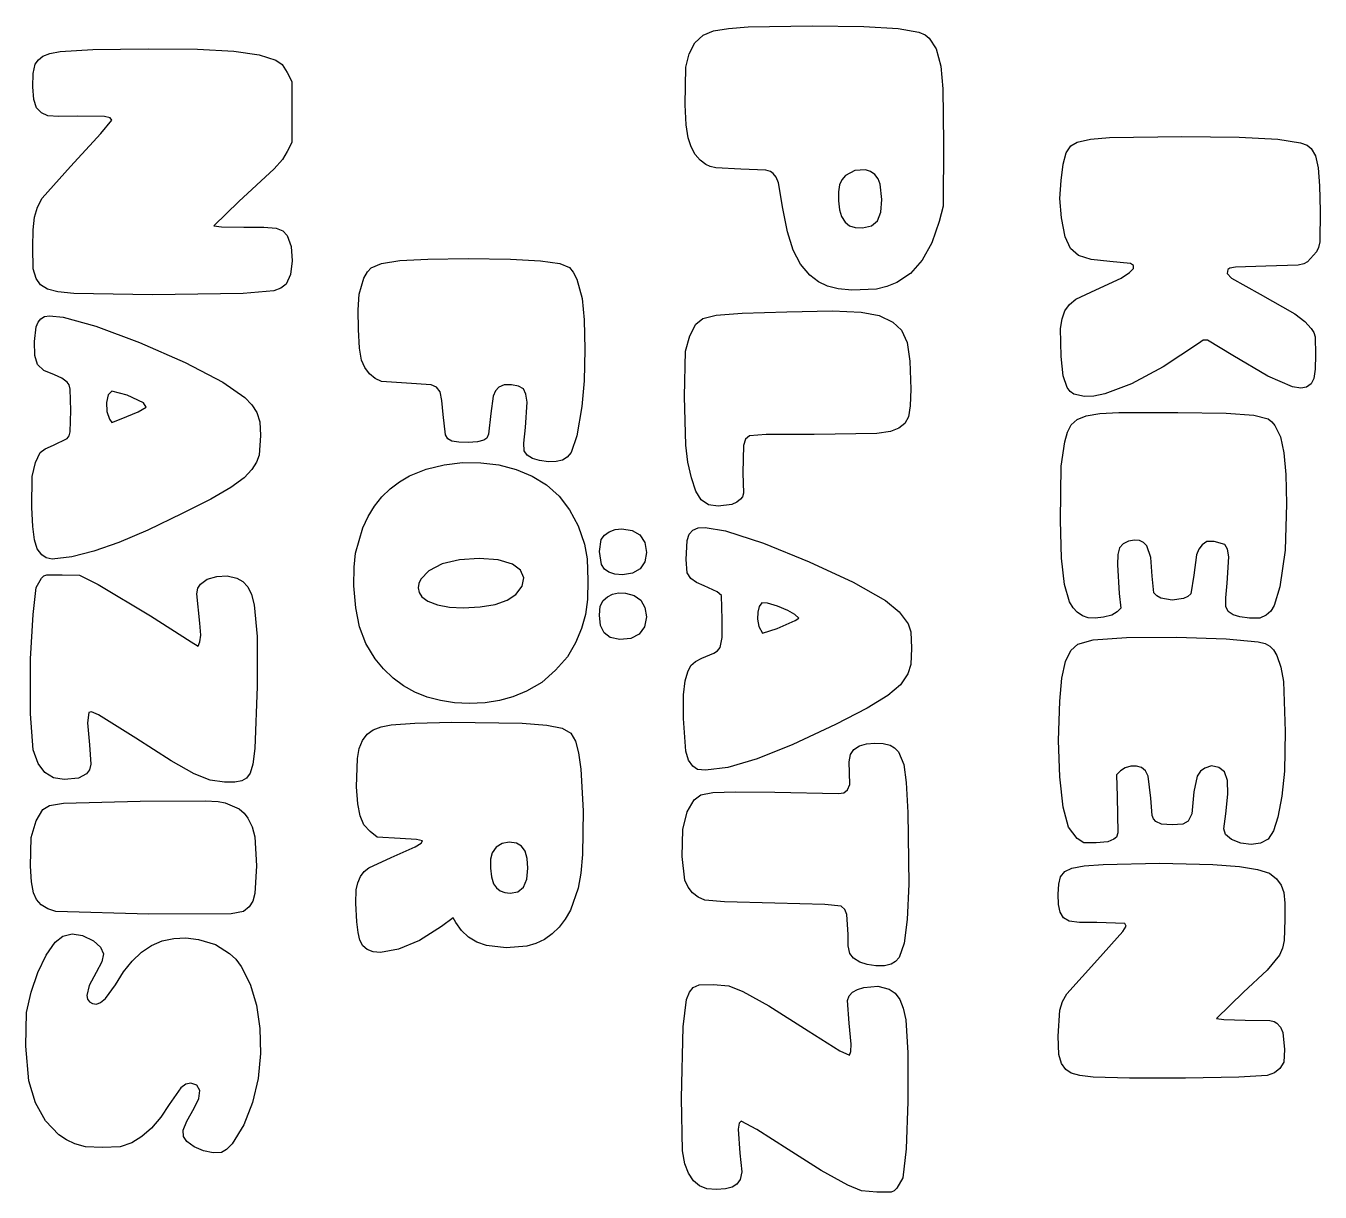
# Model space of a CAD drawing. Extents: x 31 to 175, y 150 to 280.
import ezdxf

# ---------------------------------------------------------------- set-up
doc = ezdxf.new("R2010")
doc.units = 0

msp = doc.modelspace()

# ---------------------------------------------------------------- linework, layer by layer
at = {"layer": 'Layer 1', "color": 7}
for points in [[(104.76609, 275.313625), (105.127689, 276.821426), (105.777002, 278.021425), (106.685407, 278.875874), (107.82428, 279.347021), (109.497378, 279.619444), (111.677512, 279.794461), (118.79005, 279.916179), (124.54454, 279.853426), (128.365336, 279.635107), (130.656712, 279.219277), (131.355202, 278.924189), (131.82294, 278.563995), (132.594241, 277.377545), (133.10212, 275.445697), (133.345481, 272.899649), (133.39334, 266.861454), (133.38634, 259.85209), (132.93092, 258.163087), (132.10545, 255.765913), (131.046111, 253.833936), (129.75024, 252.363303), (128.21517, 251.350161), (127.110494, 250.908225), (125.969809, 250.632094), (123.22434, 250.517867), (121.713324, 250.658594), (120.512646, 250.952676), (119.502988, 251.442427), (118.56503, 252.170159), (117.507746, 253.392354), (116.686259, 254.959942), (116.05332, 256.989784), (115.56168, 259.598739), (115.049079, 262.46906), (114.801887, 263.092514), (114.47131, 263.494448), (114.160934, 263.728369), (113.661946, 263.860945), (110.8803, 263.990177), (108.079472, 264.124299), (107.465562, 264.261206), (106.97351, 264.496878), (106.344806, 264.967774), (105.804872, 265.622517), (105.358842, 266.453371), (105.01185, 267.452605), (104.806411, 268.921405), (104.683542, 271.147225), (104.76559, 275.313625), (104.76609, 275.313625)], [(32.430809, 275.644271), (32.771975, 276.141671), (33.284248, 276.534006), (34.057442, 276.833662), (35.181371, 277.053031), (38.840699, 277.300458), (44.980749, 277.375399), (50.485146, 277.320951), (54.517473, 277.106754), (57.326202, 276.710641), (59.159809, 276.110446), (59.877415, 275.60801), (60.435129, 274.727262), (60.941829, 273.725802), (60.941829, 270.335853), (60.941829, 266.945904), (60.444339, 265.932502), (59.910389, 265.052813), (59.00748, 264.008905), (55.068179, 260.365348), (52.297519, 257.669493), (53.140713, 257.544125), (55.613049, 257.536999), (57.858166, 257.540669), (59.199878, 257.424742), (59.954442, 257.126774), (60.438119, 256.584317), (60.872703, 255.362622), (60.989288, 253.778522), (60.797853, 252.247487), (60.308379, 251.184988), (59.749117, 250.722396), (58.942278, 250.430838), (55.541869, 250.129683), (45.462432, 249.984207), (36.704629, 250.144823), (34.945841, 250.335263), (33.776597, 250.632766), (33.026298, 251.105814), (32.524349, 251.822889), (32.20404, 252.888036), (32.144319, 255.312523), (32.190289, 257.236604), (32.35573, 258.641261), (32.681944, 259.736492), (33.210229, 260.732292), (36.341159, 264.279199), (39.729168, 267.941279), (40.927139, 269.43), (40.744951, 269.686826), (40.123162, 269.83484), (37.109429, 269.854633), (35.067822, 269.821697), (33.835447, 269.925837), (33.107562, 270.230627), (32.579429, 270.799639), (32.280069, 271.721761), (32.145955, 273.148124), (32.191424, 274.611403), (32.430809, 275.644273), (32.430809, 275.644271)], [(146.49356, 262.723396), (146.702452, 264.535098), (147.045516, 265.791142), (147.559777, 266.579833), (148.28226, 266.989476), (149.738161, 267.301019), (151.857555, 267.492468), (159.91704, 267.613193), (166.296869, 267.545511), (170.56626, 267.325622), (173.106953, 266.918365), (173.848333, 266.633486), (174.30069, 266.288578), (174.755321, 265.453932), (175.05762, 264.108752), (175.226711, 262.117687), (175.28172, 259.345389), (175.232624, 255.902802), (175.117145, 255.244079), (174.89795, 254.782179), (173.8975, 253.684327), (173.474579, 253.443853), (172.830823, 253.309337), (169.23759, 253.180527), (165.863221, 253.0623), (165.243172, 252.966081), (165.01375, 252.817558), (164.957477, 252.378747), (165.436118, 251.850854), (168.60905, 250.059099), (172.481671, 247.886876), (173.576005, 247.040858), (174.28856, 246.233988), (174.568658, 245.789018), (174.715098, 245.325543), (174.78027, 243.314298), (174.737949, 241.718438), (174.581954, 240.691543), (174.268734, 240.0817), (173.75474, 239.736997), (173.12959, 239.596819), (172.22151, 239.766107), (169.479054, 240.961895), (165.5806, 243.254327), (162.765794, 244.969581), (162.27194, 244.950894), (161.74273, 244.56868), (157.832482, 241.97744), (154.326629, 240.090992), (151.364899, 238.974215), (150.131745, 238.72473), (149.08702, 238.691994), (147.903324, 238.96364), (147.479834, 239.250057), (147.1498, 239.669042), (146.713751, 241.001241), (146.48248, 243.153275), (146.429469, 246.235959), (146.586093, 247.331991), (146.902958, 248.204223), (147.408676, 248.90746), (148.131865, 249.496508), (150.34511, 250.551256), (153.151329, 251.868124), (154.098685, 252.477189), (154.53983, 252.938183), (154.54483, 253.259446), (154.186357, 253.471685), (151.91998, 253.703119), (149.815239, 253.908978), (148.419211, 254.359059), (147.525138, 255.166936), (146.92626, 256.446184), (146.522944, 258.574641), (146.34858, 260.696588), (146.49356, 262.723392), (146.49356, 262.723396)], [(122.08428, 258.692072), (122.471527, 258.082371), (122.969029, 257.681294), (123.603996, 257.474227), (124.40364, 257.446557), (125.415609, 257.668058), (126.080965, 258.224001), (126.446134, 259.182618), (126.55754, 260.612141), (126.374684, 262.312402), (126.132657, 262.907152), (125.77827, 263.374045), (125.300006, 263.720994), (124.748597, 263.908076), (123.564141, 263.842538), (122.500505, 263.257221), (122.10012, 262.79458), (121.83329, 262.231917), (121.718876, 261.44898), (121.733436, 260.44476), (121.860671, 259.449157), (122.08428, 258.692072), (122.08428, 258.692072)], [(68.456779, 250.072107), (68.966844, 251.852059), (69.355221, 252.540271), (69.788249, 252.996784), (70.943101, 253.48306), (72.951763, 253.800242), (76.069598, 253.97272), (80.551969, 254.024887), (85.267706, 253.969976), (88.617404, 253.796082), (90.753047, 253.489904), (91.826619, 253.038139), (92.244194, 252.512563), (92.632938, 251.728815), (93.236569, 249.59987), (93.463127, 247.227705), (93.533765, 243.917649), (93.44998, 240.440448), (93.213269, 237.566845), (92.631076, 234.303107), (92.009239, 232.450842), (91.57766, 231.948741), (91.037275, 231.620652), (90.352068, 231.451975), (89.486019, 231.428111), (88.508041, 231.548393), (87.704208, 231.801408), (87.118593, 232.167516), (86.795269, 232.627078), (86.74933, 233.492339), (86.933259, 235.229855), (87.118875, 238.046446), (86.986085, 238.946622), (86.701229, 239.538989), (86.168475, 239.851539), (85.367644, 239.999602), (84.550156, 239.965476), (83.967429, 239.73146), (83.608131, 239.305178), (83.355109, 238.724387), (83.076149, 236.797194), (82.835625, 234.486798), (82.631261, 234.068426), (82.288569, 233.83152), (81.588458, 233.653376), (80.558173, 233.571614), (79.506519, 233.594908), (78.742299, 233.73193), (78.29604, 233.9772), (78.028601, 234.419461), (77.773289, 236.67528), (77.646506, 238.251647), (77.432211, 239.20572), (77.055148, 239.724998), (76.440059, 239.996979), (73.693839, 240.175201), (70.910789, 240.36359), (70.218491, 240.683257), (69.588673, 241.2154), (69.069095, 241.90908), (68.707519, 242.71336), (68.492176, 244.069075), (68.365129, 246.143158), (68.346599, 248.342028), (68.456809, 250.072107), (68.456779, 250.072107)], [(32.082379, 229.78783), (32.468695, 231.342413), (32.987739, 232.450492), (33.539017, 232.870209), (34.458559, 233.261627), (35.976729, 234.027129), (36.195868, 234.303133), (36.312389, 234.739182), (36.366829, 237.114359), (36.310659, 239.506273), (36.189068, 239.967549), (35.959469, 240.295604), (35.4, 240.733804), (34.566039, 241.089132), (33.366447, 241.579964), (32.669164, 242.240383), (32.365443, 243.252042), (32.346539, 244.796591), (32.544985, 246.424786), (32.749415, 246.963851), (33.048173, 247.340189), (33.4594, 247.569268), (34.001238, 247.666561), (35.549319, 247.527662), (39.177276, 246.515689), (44.032306, 244.691803), (49.081553, 242.477157), (53.292159, 240.292908), (55.721704, 238.577344), (56.515287, 237.74524), (57.050699, 236.909897), (57.408506, 235.885433), (57.487809, 234.342171), (57.316065, 232.162198), (57.021695, 231.392864), (56.522489, 230.580873), (55.641439, 229.623164), (54.176851, 228.558563), (51.949713, 227.273116), (48.781009, 225.652867), (44.932348, 223.824307), (41.705171, 222.454781), (38.944588, 221.483744), (36.495709, 220.850652), (34.294751, 220.585997), (33.642661, 220.728212), (33.159529, 221.061675), (32.656873, 221.755854), (32.329913, 222.748851), (32.142331, 224.214184), (32.057809, 226.325373), (32.082409, 229.78783), (32.082379, 229.78783)], [(104.7191, 243.722108), (105.217764, 245.420261), (105.88148, 246.746041), (106.658296, 247.36016), (108.15224, 247.732647), (111.041236, 247.955601), (116.00321, 248.121122), (121.063174, 248.207079), (124.259869, 248.085459), (126.269717, 247.688949), (127.76914, 246.950234), (128.753711, 246.053211), (129.366309, 244.696573), (129.680165, 242.60799), (129.76851, 239.515131), (129.718567, 237.634662), (129.526246, 236.422472), (129.127813, 235.666185), (128.45953, 235.153421), (127.508468, 234.774484), (125.98684, 234.561591), (119.0434, 234.476636), (113.694156, 234.46253), (111.83146, 234.313329), (111.401949, 233.950835), (111.15663, 233.239467), (111.11738, 230.185126), (111.170508, 227.939749), (111.06759, 227.531099), (110.84598, 227.248152), (110.424371, 226.917443), (109.868846, 226.682609), (108.33822, 226.495216), (107.28065, 226.652108), (106.483379, 227.176529), (105.874055, 228.145272), (105.38033, 229.63513), (105.001155, 231.386158), (104.764844, 233.289351), (104.62551, 238.696211), (104.71911, 243.722108), (104.7191, 243.722108)], [(40.677199, 236.17713), (40.931859, 235.788472), (41.985129, 236.186249), (43.857951, 236.975433), (44.753839, 237.515584), (44.456109, 237.998227), (42.643988, 238.817314), (40.941269, 239.29339), (40.544865, 238.875702), (40.351479, 238.013629), (40.38697, 237.012371), (40.677199, 236.17713), (40.677199, 236.17713)], [(146.48956, 230.947244), (146.90204, 233.651284), (147.190119, 234.718535), (147.600215, 235.53399), (148.25452, 236.129422), (149.275231, 236.536607), (150.784541, 236.787321), (152.904645, 236.913338), (159.46601, 236.918384), (164.829189, 236.818854), (167.924734, 236.609054), (169.48889, 236.189553), (169.926773, 235.870092), (170.2579, 235.46092), (170.860833, 234.20287), (171.261889, 232.437333), (171.484705, 230.005266), (171.55292, 226.747624), (171.380816, 221.605133), (170.80825, 217.526396), (170.188963, 215.451693), (169.78668, 214.818365), (169.27677, 214.35953), (168.584058, 214.042224), (167.43356, 214.03544), (166.367121, 214.168948), (165.61056, 214.39751), (165.074234, 214.770797), (164.815916, 215.328067), (164.792456, 216.304134), (164.9607, 217.933808), (165.128434, 220.844596), (164.980771, 221.70099), (164.67378, 222.232626), (163.51356, 222.570284), (162.688412, 222.556613), (162.15596, 222.184015), (161.783096, 221.700838), (161.529122, 221.057386), (161.24871, 218.809308), (160.91255, 216.748659), (160.581309, 216.427103), (160.087154, 216.203247), (158.831916, 216.043615), (157.590466, 216.259728), (157.113544, 216.505552), (156.80643, 216.841549), (156.62394, 218.705438), (156.475078, 220.761084), (156.007704, 222.062134), (155.644829, 222.444052), (155.190632, 222.65456), (154.641215, 222.699406), (153.99268, 222.584336), (153.375086, 222.313305), (152.991076, 221.849825), (152.794509, 221.097257), (152.73924, 219.958963), (152.93644, 216.762561), (153.13365, 215.1578), (152.71114, 214.73528), (152.133097, 214.368515), (151.20494, 214.1273), (150.269401, 214.025816), (149.496582, 214.07887), (148.846985, 214.293901), (148.28111, 214.67835), (147.820022, 215.184571), (147.435862, 215.844541), (146.873965, 217.758344), (146.546697, 220.684992), (146.40534, 224.889718), (146.48954, 230.947241), (146.48956, 230.947244)], [(68.026919, 221.258363), (68.83582, 224.069161), (69.425688, 225.325616), (70.132771, 226.473637), (70.952274, 227.506372), (71.879397, 228.416968), (72.909345, 229.198572), (74.037319, 229.84433), (75.903876, 230.593798), (77.882151, 231.087589), (79.9216, 231.328959), (81.97168, 231.321163), (83.981848, 231.067457), (85.901559, 230.571095), (87.680271, 229.835333), (89.267439, 228.863427), (90.666075, 227.608174), (91.842647, 226.078666), (92.785185, 224.293623), (93.481719, 222.271765), (93.793753, 220.612998), (93.871119, 218.218157), (93.813689, 216.113222), (93.596939, 214.420652), (93.172176, 212.895605), (92.490709, 211.29324), (91.595544, 209.716397), (90.265829, 208.2353), (88.753814, 206.886392), (87.036929, 205.91583), (85.54468, 205.281769), (84.05263, 204.854812), (82.463398, 204.61385), (80.679599, 204.537775), (79.032652, 204.617829), (77.472696, 204.85787), (76.004801, 205.255466), (74.634039, 205.808186), (73.365479, 206.513598), (72.204192, 207.369271), (71.155249, 208.372772), (70.223719, 209.52167), (69.200847, 211.220872), (68.488911, 213.061355), (68.054367, 215.158329), (67.863669, 217.627006), (67.869525, 219.717168), (68.026919, 221.258363), (68.026919, 221.258363)], [(95.36022, 222.773397), (95.726751, 223.266918), (96.250134, 223.640855), (96.897219, 223.877907), (97.634858, 223.960769), (98.799555, 223.787673), (99.657879, 223.281016), (100.189991, 222.459747), (100.37605, 221.342813), (100.198072, 220.306111), (99.673782, 219.524727), (98.835642, 219.029053), (97.716118, 218.849482), (96.881302, 218.915622), (96.212583, 219.12987), (95.712646, 219.490904), (95.38418, 219.997404), (95.154731, 221.439729), (95.36018, 222.773397), (95.36022, 222.773397)], [(104.68354, 207.04151), (104.96603, 208.061426), (105.316819, 208.747651), (105.818385, 209.211473), (106.55321, 209.56418), (107.888913, 210.12067), (108.294695, 210.398833), (108.561881, 210.746825), (108.788811, 211.86195), (108.7864, 213.88535), (108.7405, 216.561914), (108.25754, 216.946638), (106.7881, 217.63005), (105.942972, 217.982304), (105.32871, 218.422039), (104.918405, 219.086736), (104.79622, 220.540362), (104.90553, 222.665657), (105.149674, 223.354412), (105.550745, 223.816125), (106.131694, 224.06746), (106.915472, 224.125083), (109.18332, 223.725845), (113.409565, 222.351842), (118.490837, 220.295264), (123.358244, 218.021378), (126.94289, 215.995452), (128.485362, 214.741401), (129.48707, 213.4045), (129.788997, 212.49281), (129.85292, 210.70209), (129.784595, 208.871463), (129.43952, 207.83519), (128.616884, 206.619254), (127.216861, 205.424849), (124.920275, 204.02826), (121.40795, 202.205775), (116.67525, 199.975687), (112.686136, 198.381754), (109.44293, 197.424794), (106.94795, 197.105625), (106.041515, 197.183919), (105.5222, 197.553775), (105.052017, 198.245621), (104.749892, 199.228307), (104.49861, 202.848235), (104.510246, 205.504987), (104.6835, 207.04151), (104.68354, 207.04151)], [(75.406639, 216.41599), (76.084146, 215.91239), (77.138076, 215.52125), (78.473043, 215.26829), (79.993659, 215.17923), (81.913338, 215.278204), (83.564039, 215.564346), (84.899702, 216.025983), (85.874269, 216.651444), (86.582018, 217.573296), (86.74891, 218.505336), (86.384902, 219.357455), (85.499949, 220.03954), (83.879844, 220.50801), (81.779497, 220.669564), (79.583498, 220.522871), (77.676439, 220.0666), (76.192236, 219.301128), (75.28131, 218.376592), (75.058588, 217.883243), (75.000499, 217.384408), (75.114147, 216.891515), (75.406639, 216.41599), (75.406639, 216.41599)], [(31.911949, 209.51979), (32.182541, 214.450716), (32.515999, 217.420126), (33.107149, 218.492095), (33.370287, 218.735626), (33.710397, 218.857391), (35.431909, 218.865938), (37.357729, 218.809308), (39.438009, 217.757331), (45.234099, 214.28216), (49.750609, 211.39208), (50.551319, 210.92519), (50.742649, 211.40479), (50.847361, 212.130235), (50.728949, 213.48895), (50.409987, 216.719925), (50.508879, 217.381282), (50.785449, 217.822911), (51.542311, 218.352464), (52.613596, 218.664906), (53.780615, 218.723941), (54.824679, 218.493275), (55.505829, 218.098489), (56.049081, 217.513817), (56.466514, 216.674804), (56.770204, 215.516992), (57.084669, 211.98715), (57.089099, 206.40864), (56.840109, 199.541039), (56.621721, 197.792138), (56.310589, 196.7942), (55.928839, 196.245087), (55.398097, 195.919545), (54.6089, 195.778916), (53.451789, 195.78454), (51.888836, 196.010523), (50.099709, 196.715301), (47.531077, 198.173522), (43.629609, 200.659835), (39.465045, 203.275297), (38.693172, 203.61334), (38.394779, 203.523835), (38.238793, 202.36752), (38.476279, 199.933475), (38.619666, 197.773359), (38.456372, 197.167537), (38.117349, 196.70641), (37.239528, 196.224171), (35.661829, 196.09222), (34.445351, 196.273015), (33.496036, 196.848804), (32.761031, 197.869689), (32.187479, 199.385775), (31.91194, 203.383515), (31.912049, 209.51979), (31.911949, 209.51979)], [(95.57192, 215.99822), (96.035873, 216.4129), (96.610212, 216.691397), (97.284352, 216.830172), (98.047705, 216.825686), (99.015486, 216.563982), (99.749953, 216.011261), (100.21631, 215.206851), (100.37976, 214.19008), (100.169547, 213.06527), (99.571008, 212.241934), (98.633648, 211.762073), (97.406968, 211.66769), (96.36601, 211.890648), (95.666443, 212.385355), (95.272054, 213.194987), (95.146633, 214.36272), (95.221619, 215.378463), (95.57192, 215.99822), (95.57192, 215.99822)], [(112.89003, 213.09959), (113.28962, 212.37202), (114.929179, 212.863765), (116.90332, 213.76321), (117.33205, 214.04412), (116.89455, 214.42045), (116.104371, 214.876632), (114.945079, 215.34657), (113.841937, 215.679375), (113.22021, 215.724158), (112.925403, 215.341423), (112.763482, 214.707881), (112.747381, 213.926335), (112.89003, 213.09959), (112.89003, 213.09959)], [(146.33446, 204.791025), (146.581502, 207.335405), (146.984559, 209.195724), (147.565813, 210.441995), (148.34745, 211.14423), (150.03644, 211.63272), (153.74208, 211.880032), (159.30907, 211.908977), (164.830843, 211.743099), (168.40083, 211.40594), (169.164371, 211.198773), (169.702035, 210.916906), (170.102066, 210.494019), (170.45271, 209.86379), (170.92858, 208.582812), (171.217711, 206.982402), (171.39265, 201.412575), (171.318934, 196.991885), (171.02162, 194.23432), (170.582424, 191.883454), (170.10266, 190.356169), (169.494489, 189.45652), (168.67007, 188.98856), (167.619216, 188.848576), (166.469715, 189.002626), (165.446281, 189.394279), (164.77363, 189.9671), (164.590191, 190.609202), (164.78623, 192.26688), (165.031721, 194.458807), (164.994679, 195.986794), (164.660912, 196.946019), (164.01623, 197.431665), (163.224092, 197.597526), (162.46242, 197.353265), (161.984366, 196.992369), (161.61615, 196.46654), (161.23152, 194.691734), (161.02092, 192.24204), (160.60032, 191.43977), (160.032021, 191.093362), (158.83628, 191.02519), (157.640604, 191.094376), (157.02332, 191.42388), (156.759528, 191.692769), (156.609398, 192.066032), (156.45847, 193.99961), (156.173254, 196.444484), (155.882311, 197.045255), (155.44118, 197.403225), (154.874582, 197.565402), (154.223854, 197.546755), (153.596224, 197.364165), (153.09892, 197.034515), (152.65433, 196.58862), (152.71573, 194.18693), (152.777064, 190.145706), (152.646063, 189.668479), (152.34663, 189.4401), (151.668914, 189.142561), (150.38606, 189.0247), (149.008845, 189.045701), (148.25875, 189.53141), (147.31796, 190.77184), (146.732094, 193.011577), (146.353675, 196.368359), (146.211506, 200.431672), (146.33439, 204.791005), (146.33446, 204.791025)], [(68.127139, 183.78809), (68.295277, 184.58407), (68.591594, 185.277056), (69.004408, 185.846256), (69.522039, 186.27088), (72.004799, 187.39379), (74.672384, 188.589171), (75.321482, 188.984921), (75.500279, 189.23874), (74.801019, 189.400084), (73.004659, 189.52611), (70.442959, 189.65279), (69.647909, 190.27829), (68.976648, 191.051706), (68.537825, 192.028672), (68.282515, 193.372805), (68.161789, 195.24772), (68.239598, 198.400319), (68.454336, 199.540417), (68.810244, 200.432874), (69.325283, 201.110061), (70.017415, 201.604346), (70.9046, 201.948101), (72.004799, 202.173695), (74.618515, 202.353298), (78.729546, 202.455209), (86.558489, 202.362555), (89.320384, 202.131291), (91.012056, 201.790728), (91.962171, 201.228558), (92.499389, 200.332475), (92.840928, 199.052434), (93.100898, 197.227424), (93.364644, 192.595512), (93.267663, 187.742779), (93.076723, 185.64174), (92.786989, 183.97526), (91.924639, 181.549821), (91.341569, 180.529375), (90.662689, 179.643255), (89.892087, 178.896069), (89.033854, 178.292424), (88.092078, 177.836928), (87.070849, 177.53419), (84.79405, 177.353659), (82.596639, 177.59549), (81.529146, 177.979835), (80.598825, 178.538415), (79.813736, 179.26519), (79.181939, 180.15412), (78.879649, 180.68378), (77.595129, 179.73187), (75.147306, 178.184987), (72.818782, 177.202045), (70.813263, 176.845983), (69.99529, 176.922701), (69.334459, 177.17974), (68.85412, 177.592052), (68.52304, 178.191574), (68.313064, 179.054396), (68.196039, 180.25661), (68.059999, 182.32687), (68.127099, 183.78811), (68.127139, 183.78809)], [(104.4362, 190.50318), (104.920784, 192.480728), (105.70083, 193.82259), (106.430841, 194.360475), (107.747617, 194.6393), (110.278798, 194.71726), (114.65202, 194.65255), (121.72578, 194.51109), (122.312234, 194.596457), (122.71802, 194.91893), (122.98163, 195.509916), (122.9504, 196.81845), (122.923796, 198.030666), (123.073091, 198.860423), (123.43889, 199.417012), (124.0618, 199.809725), (124.844679, 200.040094), (125.782512, 200.13712), (126.711709, 200.095914), (127.46868, 199.911585), (127.969311, 199.607739), (128.387767, 199.146505), (128.99229, 197.731655), (129.252126, 195.752313), (129.451003, 192.422272), (129.55195, 184.41965), (129.384911, 180.500461), (129.038918, 177.870144), (128.462528, 176.294122), (128.071859, 175.828167), (127.6043, 175.53782), (126.843921, 175.36924), (125.88476, 175.357368), (124.909377, 175.490736), (124.10033, 175.75788), (123.400441, 176.192123), (122.99695, 176.739689), (122.820027, 177.565855), (122.79984, 178.8359), (122.67019, 181.058988), (122.423544, 181.635555), (122.0273, 181.9707), (120.202098, 182.175528), (114.65202, 182.31455), (109.074396, 182.456516), (106.88018, 182.6668), (106.132964, 182.982738), (105.50211, 183.469505), (105.007089, 184.107652), (104.66737, 184.87773), (104.357715, 187.512041), (104.4362, 190.50318), (104.4362, 190.50318)], [(31.981049, 189.61546), (32.528176, 191.497516), (33.284899, 192.75447), (34.025616, 193.204099), (35.563038, 193.46418), (44.077959, 193.67616), (51.327034, 193.700564), (52.754142, 193.625913), (53.536379, 193.47599), (55.118059, 192.802948), (55.642674, 192.349786), (56.061249, 191.77061), (56.532168, 190.799438), (56.828125, 189.709857), (57.024109, 186.4649), (56.858056, 183.415939), (56.60683, 182.560029), (56.202659, 181.92355), (55.583263, 181.391076), (54.203731, 181.128505), (45.045709, 181.11436), (34.709109, 181.40697), (33.815944, 181.694969), (33.100231, 182.135984), (32.566465, 182.726307), (32.219139, 183.46223), (32.009856, 184.681047), (31.887885, 186.436635), (31.981049, 189.61546), (31.981049, 189.61546)], [(83.381199, 184.48318), (83.699198, 184.045951), (84.131074, 183.712335), (84.64593, 183.500144), (85.212869, 183.42719), (86.096226, 183.599891), (86.717694, 184.115255), (87.083997, 184.982677), (87.201859, 186.21155), (87.121974, 187.284462), (86.887473, 188.101443), (86.494832, 188.670072), (85.940529, 188.99793), (85.109955, 189.122503), (84.330344, 188.966731), (83.67551, 188.559584), (83.219269, 187.93003), (83.056726, 187.201426), (83.037104, 186.222936), (83.149047, 185.236281), (83.381199, 184.48318), (83.381199, 184.48318)], [(146.42696, 185.23404), (146.886217, 185.839257), (147.684397, 186.232056), (149.035759, 186.475892), (151.15456, 186.63422), (157.434766, 186.790063), (163.36533, 186.63122), (166.314017, 186.396606), (168.334206, 186.084312), (169.640525, 185.645903), (170.4476, 185.03294), (170.945777, 184.34308), (171.23274, 183.524225), (171.35858, 182.33238), (171.37339, 180.52355), (171.271232, 178.17335), (171.088716, 177.310865), (170.74835, 176.533794), (169.383383, 174.866905), (166.75497, 172.43471), (163.76924, 169.50639), (164.588821, 169.367239), (166.96385, 169.32168), (169.673196, 169.26978), (170.18636, 169.168286), (170.47689, 168.98388), (170.87224, 168.519739), (171.131993, 167.916966), (171.31785, 166.03943), (171.245123, 164.652323), (170.80473, 163.93537), (170.20984, 163.436913), (169.41131, 163.15249), (166.252777, 162.971206), (160.304663, 162.862451), (154.072984, 162.850966), (150.06376, 162.96149), (148.573295, 163.135882), (147.612956, 163.395913), (146.998136, 163.821997), (146.54423, 164.49455), (146.214733, 165.487947), (146.15174, 167.54414), (146.347765, 170.412855), (146.643815, 171.36743), (147.11724, 172.22188), (150.52067, 176.02214), (153.359615, 179.159746), (153.705871, 179.773645), (153.57371, 180.06485), (150.45166, 180.17943), (148.514255, 180.181128), (147.377449, 180.319766), (146.762581, 180.673709), (146.39099, 181.32132), (146.207449, 182.169912), (146.154178, 183.312856), (146.228312, 184.438252), (146.42699, 185.2342), (146.42696, 185.23404)], [(31.473119, 170.16602), (31.965755, 172.411247), (32.709935, 174.596014), (33.625327, 176.521369), (34.631599, 177.98836), (35.502503, 178.666878), (36.528553, 178.917672), (37.670858, 178.739441), (38.890529, 178.13088), (39.698583, 177.43941), (40.011909, 176.692858), (39.839857, 175.781489), (39.191779, 174.59557), (38.416174, 173.148362), (38.167268, 172.045058), (38.240056, 171.639932), (38.444193, 171.341859), (38.77957, 171.157863), (39.246079, 171.09497), (39.701399, 171.262331), (40.246848, 171.721349), (41.355879, 173.25597), (42.240782, 174.68655), (43.203039, 175.88878), (44.242309, 176.862475), (45.358252, 177.607449), (46.550526, 178.123514), (47.818793, 178.410485), (49.162711, 178.468176), (50.581939, 178.2964), (52.470883, 177.721878), (54.039599, 176.73748), (54.723066, 176.079245), (55.334327, 175.280457), (56.335305, 173.320708), (57.032672, 170.977204), (57.416567, 168.368919), (57.477128, 165.614823), (57.204494, 162.83389), (56.588805, 160.145092), (55.620199, 157.6674), (54.317024, 155.53995), (53.700032, 154.908456), (53.136969, 154.6032), (52.203081, 154.554968), (51.129364, 154.777864), (50.091467, 155.216833), (49.265039, 155.81682), (48.894412, 156.378826), (48.88813, 157.082313), (49.280363, 158.077688), (50.105279, 159.51536), (50.614293, 160.60957), (50.710119, 161.497946), (50.40492, 162.09423), (49.710859, 162.31216), (49.17831, 162.182058), (48.628685, 161.765971), (47.323769, 159.92115), (46.383891, 158.504042), (45.356504, 157.303048), (44.271315, 156.348476), (43.158029, 155.67064), (41.888535, 155.209859), (39.913749, 155.14171), (38.010473, 155.218423), (36.830969, 155.53401), (35.897325, 155.984572), (35.043086, 156.564276), (33.582628, 158.097613), (32.469208, 160.107023), (31.722439, 162.56551), (31.38778, 166.401724), (31.473129, 170.16602), (31.473119, 170.16602)], [(104.4615, 168.56147), (104.843816, 171.591201), (105.154605, 172.439785), (105.57336, 172.95567), (106.245185, 173.251277), (107.80978, 173.26232), (109.546639, 173.110838), (111.09152, 172.48246), (113.991534, 170.908689), (118.36781, 168.13092), (121.889962, 165.88454), (122.95552, 165.40795), (123.095762, 165.825857), (123.13804, 166.630998), (122.93152, 168.98497), (122.74695, 171.51128), (122.934432, 172.012539), (123.293385, 172.414879), (123.829338, 172.722687), (124.54782, 172.94035), (126.113142, 173.102994), (127.35301, 172.76775), (128.031623, 172.30178), (128.54817, 171.61357), (128.93127, 170.65059), (129.20954, 169.36031), (129.440001, 165.666509), (129.443549, 160.262272), (129.252882, 155.009833), (128.9007, 151.77142), (128.2288, 150.61241), (127.913265, 150.32535), (127.57522, 150.184209), (126.00052, 150.17747), (124.302557, 150.338841), (122.75515, 150.96756), (119.821764, 152.569344), (116.1255, 154.91671), (112.673255, 157.128778), (110.90968, 158.08965), (110.680228, 157.866873), (110.58132, 157.198764), (110.7752, 154.52788), (110.990549, 152.427139), (110.7939, 151.57127), (110.44328, 151.080464), (109.91412, 150.743211), (109.171473, 150.544793), (108.18039, 150.47049), (107.107891, 150.553745), (106.266874, 150.86304), (105.598654, 151.432548), (105.04455, 152.29644), (104.638663, 153.334317), (104.40619, 154.755038), (104.29166, 160.62315), (104.46155, 168.56147), (104.4615, 168.56147)]]:
    msp.add_lwpolyline(points, dxfattribs=at)

doc.saveas('drawing.dxf')
